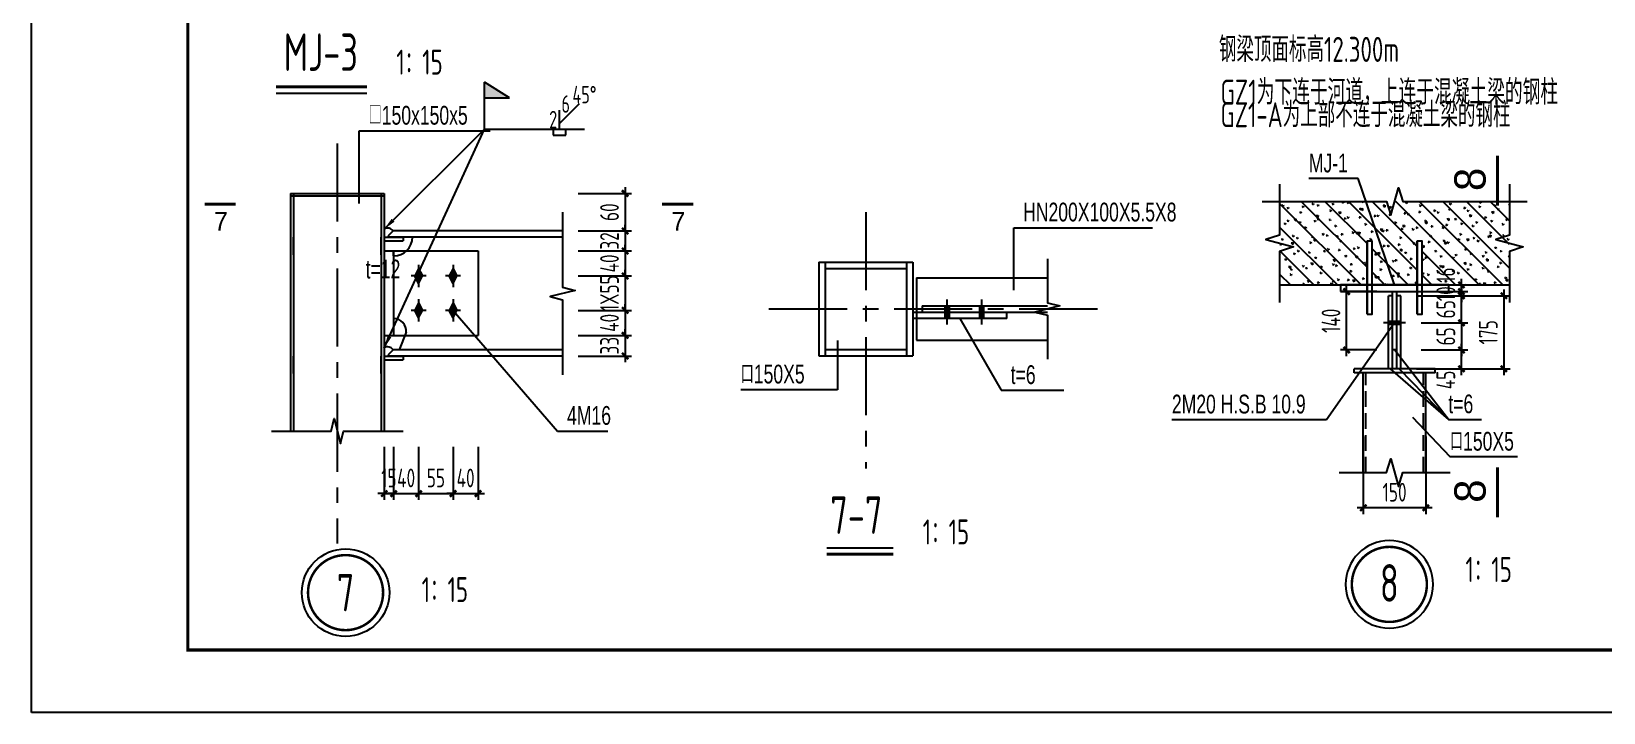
# Model space of a CAD drawing. Extents: x -803796 to -501762, y -1479216 to -846035.
# Drawn here: x -590862 to -553174, y -909035 to -892698 of the extents above; entities that cross this region are included whole.
import ezdxf
from ezdxf.enums import TextEntityAlignment as Align

# ---------------------------------------------------------------- set-up
doc = ezdxf.new("R2010")
doc.units = 0
doc.header["$LTSCALE"] = 1500
for name, pattern in [('5102-12$0$5102-12$0$5102-12$0$DASH', [0.35, 0.25, -0.1]), ('CENTER', [2, 1.25, -0.25, 0.25, -0.25]), ('DASHED', [19.05, 12.7, -6.35])]:
    doc.linetypes.add(name, pattern=pattern)
doc.layers.get('0').update_dxf_attribs({"linetype": 'CONTINUOUS'})
doc.layers.get('Defpoints').update_dxf_attribs({"linetype": 'CONTINUOUS'})
for name, color, linetype in [('AR-INT DECO', 140, 'CONTINUOUS'), ('AXIS', 253, 'CENTER'), ('BORDER', 7, 'CONTINUOUS'), ('DIM', 3, 'CONTINUOUS'), ('HATCH', 254, 'CONTINUOUS'), ('NUM', 7, 'CONTINUOUS'), ('STXT_GB_THIN', 2, 'CONTINUOUS'), ('STXT_GB_TNDSH', 6, 'DASHED'), ('STXT_GEN_PDX', 7, 'CONTINUOUS'), ('STXT_LS_THIN', 8, 'CONTINUOUS'), ('STXT_XG_THIN', 2, 'CONTINUOUS'), ('STXT_XG_TNDSH', 6, 'DASHED'), ('TEXT', 7, 'CONTINUOUS'), ('THICK', 6, 'CONTINUOUS'), ('THIN', 7, 'CONTINUOUS')]:
    doc.layers.add(name, color=color, linetype=linetype)
doc.styles.add('TSSD_Dimension', font='Tssdeng.shx', dxfattribs={"width": 0.7, "bigfont": 'hztxt.shx'})
doc.styles.add('TSSD_Label', font='tj03-romans1.shx', dxfattribs={"width": 0.7, "bigfont": 'hztxt.shx'})
doc.styles.add('TSSD_NORM', font='tssdeng.shx', dxfattribs={"width": 0.7, "bigfont": 'hztxt.shx'})
doc.styles.add('TSSD_Num', font='tssdeng.shx', dxfattribs={"width": 0.7, "bigfont": 'hztxt.shx'})
doc.dimstyles.new('TSSD_10_150', dxfattribs={"dimtxt": 450, "dimasz": 150, "dimexe": 150, "dimexo": 375, "dimgap": 150, "dimtad": 1, "dimdec": 0, "dimlfac": 0.066667, "dimzin": 0, "dimdsep": 46, "dimtxsty": 'TSSD_Dimension', "dimblk": 'ARCHTICK', "dimblk1": 'ARCHTICK', "dimblk2": 'ARCHTICK', "dimcen": 0, "dimdle": 150, "dimclrt": 7, "dimadec": 0, "dimazin": 0, "dimtfac": 1, "dimtdec": 0, "dimtix": 1, "dimtmove": 2, "dimatfit": 3, "dimfxl": 1, "dimtolj": 1, "dimtzin": 0, "dimarcsym": 0})
doc.dimstyles.new('TSSD_15_150', dxfattribs={"dimtxt": 450, "dimasz": 150, "dimexe": 150, "dimexo": 375, "dimgap": 150, "dimtad": 1, "dimdec": 0, "dimlfac": 0.1, "dimzin": 0, "dimdsep": 46, "dimtxsty": 'TSSD_Dimension', "dimblk": 'ARCHTICK', "dimblk1": 'ARCHTICK', "dimblk2": 'ARCHTICK', "dimcen": 0, "dimdle": 150, "dimclrt": 7, "dimadec": 0, "dimazin": 0, "dimtfac": 1, "dimtdec": 0, "dimtix": 1, "dimtmove": 2, "dimatfit": 3, "dimfxl": 1, "dimtolj": 1, "dimtzin": 0, "dimarcsym": 0})
doc.dimstyles.new('TSSD_LEADER_STYLE_300.0', dxfattribs={"dimtxt": 0.18, "dimasz": 300, "dimexe": 0.18, "dimexo": 0.0625, "dimgap": 0.09, "dimtad": 0, "dimtih": 1, "dimtoh": 1, "dimdec": 4, "dimzin": 0, "dimdsep": 46, "dimtxsty": 'Standard', "dimcen": 0.09, "dimadec": 0, "dimazin": 0, "dimtfac": 1, "dimtdec": 4, "dimtofl": 0, "dimtmove": 0, "dimatfit": 3, "dimfxl": 1, "dimtolj": 1, "dimtzin": 0, "dimarcsym": 0})

# ---------------------------------------------------------------- blocks, each defined once
blk = doc.blocks.new('_ArchTick')
at = {"color": 0, "linetype": 'ByBlock', "const_width": 0.4}
blk.add_lwpolyline([(-0.5, -0.5), (0.5, 0.5)], dxfattribs=at)
blk = doc.blocks.new('*D343')
at = {"layer": 'Defpoints', "color": 0, "transparency": 16777216}
for p in [(-557920, -898778), (-557920, -898938), (-556580, -898938)]:
    blk.add_point(p, dxfattribs=at)
at = {"layer": 'DIM', "color": 0, "lineweight": -2, "transparency": 16777216}
for p, q in [((-557545, -898778), (-556430, -898778)), ((-556580, -898778), (-556580, -898628)), ((-556580, -898778), (-556580, -898938)), ((-557545, -898938), (-556430, -898938)), ((-556580, -898938), (-556580, -899088))]:
    blk.add_line(p, q, dxfattribs=at)
at = {"layer": 'DIM', "color": 0, "lineweight": -2, "transparency": 16777216, "xscale": 150, "yscale": 150, "zscale": 150}
for p, rotation in [((-556580, -898778), 270), ((-556580, -898938), 90)]:
    blk.add_blockref('_ArchTick', p, dxfattribs=dict(at, rotation=rotation))
at = {"layer": 'DIM', "color": 7, "transparency": 16777216, "insert": (-556955, -898542), "char_height": 450, "attachment_point": 5, "rotation": 90, "style": 'TSSD_Dimension'}
blk.add_mtext('\\A1;16', dxfattribs=at)
blk = doc.blocks.new('*D344')
at = {"layer": 'Defpoints', "color": 0, "transparency": 16777216}
for p in [(-558933, -902035), (-557433, -902035), (-558933, -904125)]:
    blk.add_point(p, dxfattribs=at)
at = {"layer": 'DIM', "color": 0, "lineweight": -2, "transparency": 16777216}
for p, q in [((-558933, -902410), (-558933, -904275)), ((-557433, -902410), (-557433, -904275)), ((-557283, -904125), (-559083, -904125))]:
    blk.add_line(p, q, dxfattribs=at)
at = {"layer": 'DIM', "color": 0, "lineweight": -2, "transparency": 16777216, "xscale": 150, "yscale": 150, "zscale": 150, "rotation": 180}
blk.add_blockref('_ArchTick', (-558933, -904125), dxfattribs=at)
at = {"layer": 'DIM', "color": 0, "lineweight": -2, "transparency": 16777216, "xscale": 150, "yscale": 150, "zscale": 150}
blk.add_blockref('_ArchTick', (-557433, -904125), dxfattribs=at)
at = {"layer": 'DIM', "color": 7, "transparency": 16777216, "insert": (-558183, -903750), "char_height": 450, "attachment_point": 5, "style": 'TSSD_Dimension'}
blk.add_mtext('\\A1;150', dxfattribs=at)
blk = doc.blocks.new('ts_idx2')
at = {"color": 0, "linetype": 'ByBlock', "lineweight": -2, "const_width": 0.0333}
blk.add_lwpolyline([(-0.5, 0, 1), (0.5, 0, 1)], format="xyb", close=True, dxfattribs=at)
at = {"color": 0, "linetype": 'ByBlock', "lineweight": -2}
blk.add_circle((0, 0), 0.583, dxfattribs=at)
at = {"color": 0, "linetype": 'ByBlock', "lineweight": -2, "style": 'TSSD_Num', "width": 0.7}
blk.add_attdef('A', text='', height=0.5, dxfattribs=at).set_placement((0, 0), align=Align.MIDDLE_CENTER)
blk = doc.blocks.new('*D345')
at = {"layer": 'Defpoints', "color": 0, "transparency": 16777216}
for p in [(-557920, -899038), (-556580, -899038), (-557920, -899688)]:
    blk.add_point(p, dxfattribs=at)
at = {"layer": 'DIM', "color": 0, "lineweight": -2, "transparency": 16777216}
for p, q in [((-557545, -899038), (-556430, -899038)), ((-556580, -899038), (-556580, -898888)), ((-556580, -899688), (-556580, -899038)), ((-557545, -899688), (-556430, -899688)), ((-556580, -899688), (-556580, -899838))]:
    blk.add_line(p, q, dxfattribs=at)
at = {"layer": 'DIM', "color": 0, "lineweight": -2, "transparency": 16777216, "xscale": 150, "yscale": 150, "zscale": 150}
for p, rotation in [((-556580, -899038), 270), ((-556580, -899688), 90)]:
    blk.add_blockref('_ArchTick', p, dxfattribs=dict(at, rotation=rotation))
at = {"layer": 'DIM', "color": 7, "transparency": 16777216, "insert": (-556955, -899363), "char_height": 450, "attachment_point": 5, "rotation": 90, "style": 'TSSD_Dimension'}
blk.add_mtext('\\A1;65', dxfattribs=at)
blk = doc.blocks.new('*D346')
at = {"layer": 'Defpoints', "color": 0, "transparency": 16777216}
for p in [(-557920, -899688), (-557920, -900338), (-556580, -900338)]:
    blk.add_point(p, dxfattribs=at)
at = {"layer": 'DIM', "color": 0, "lineweight": -2, "transparency": 16777216}
for p, q in [((-556580, -899688), (-556580, -899538)), ((-557545, -899688), (-556430, -899688)), ((-556580, -899688), (-556580, -900338)), ((-557545, -900338), (-556430, -900338)), ((-556580, -900338), (-556580, -900488))]:
    blk.add_line(p, q, dxfattribs=at)
at = {"layer": 'DIM', "color": 0, "lineweight": -2, "transparency": 16777216, "xscale": 150, "yscale": 150, "zscale": 150}
for p, rotation in [((-556580, -899688), 270), ((-556580, -900338), 90)]:
    blk.add_blockref('_ArchTick', p, dxfattribs=dict(at, rotation=rotation))
at = {"layer": 'DIM', "color": 7, "transparency": 16777216, "insert": (-556955, -900013), "char_height": 450, "attachment_point": 5, "rotation": 90, "style": 'TSSD_Dimension'}
blk.add_mtext('\\A1;65', dxfattribs=at)
blk = doc.blocks.new('*D347')
at = {"layer": 'Defpoints', "color": 0, "transparency": 16777216}
for p in [(-557920, -900338), (-556580, -900338), (-557920, -900790, -3)]:
    blk.add_point(p, dxfattribs=at)
at = {"layer": 'DIM', "color": 0, "lineweight": -2, "transparency": 16777216}
for p, q in [((-557545, -900338), (-556430, -900338)), ((-556580, -900940), (-556580, -900188)), ((-557545, -900790), (-556430, -900790))]:
    blk.add_line(p, q, dxfattribs=at)
at = {"layer": 'DIM', "color": 0, "lineweight": -2, "transparency": 16777216, "xscale": 150, "yscale": 150, "zscale": 150}
for p, rotation in [((-556580, -900338), 90), ((-556580, -900790), 270)]:
    blk.add_blockref('_ArchTick', p, dxfattribs=dict(at, rotation=rotation))
at = {"layer": 'DIM', "color": 7, "transparency": 16777216, "insert": (-556955, -901056), "char_height": 450, "attachment_point": 5, "rotation": 90, "style": 'TSSD_Dimension'}
blk.add_mtext('\\A1;45', dxfattribs=at)
blk = doc.blocks.new('*D376')
at = {"color": 0, "lineweight": -2, "transparency": 16777216}
for p, q in [((-582404, -902658), (-582404, -903933)), ((-582179, -902658), (-582179, -903933)), ((-582404, -903783), (-582554, -903783)), ((-582404, -903783), (-582179, -903783)), ((-582179, -903783), (-582029, -903783))]:
    blk.add_line(p, q, dxfattribs=at)
at = {"layer": 'Defpoints', "color": 0, "transparency": 16777216}
for p in [(-582404, -902283), (-582179, -902283), (-582179, -903783)]:
    blk.add_point(p, dxfattribs=at)
at = {"color": 0, "lineweight": -2, "transparency": 16777216, "xscale": 150, "yscale": 150, "zscale": 150}
blk.add_blockref('_ArchTick', (-582404, -903783), dxfattribs=at)
at = {"color": 0, "lineweight": -2, "transparency": 16777216, "xscale": 150, "yscale": 150, "zscale": 150, "rotation": 180}
blk.add_blockref('_ArchTick', (-582179, -903783), dxfattribs=at)
at = {"color": 7, "transparency": 16777216, "insert": (-582291, -903408), "char_height": 450, "attachment_point": 5, "style": 'TSSD_Dimension'}
blk.add_mtext('\\A1;15', dxfattribs=at)
blk = doc.blocks.new('*D377')
at = {"color": 0, "lineweight": -2, "transparency": 16777216}
for p, q in [((-582179, -902658), (-582179, -903933)), ((-581579, -902658), (-581579, -903933)), ((-582179, -903783), (-582329, -903783)), ((-582179, -903783), (-581579, -903783)), ((-581579, -903783), (-581429, -903783))]:
    blk.add_line(p, q, dxfattribs=at)
at = {"layer": 'Defpoints', "color": 0, "transparency": 16777216}
for p in [(-582179, -902283), (-581579, -902283), (-581579, -903783)]:
    blk.add_point(p, dxfattribs=at)
at = {"color": 0, "lineweight": -2, "transparency": 16777216, "xscale": 150, "yscale": 150, "zscale": 150}
blk.add_blockref('_ArchTick', (-582179, -903783), dxfattribs=at)
at = {"color": 0, "lineweight": -2, "transparency": 16777216, "xscale": 150, "yscale": 150, "zscale": 150, "rotation": 180}
blk.add_blockref('_ArchTick', (-581579, -903783), dxfattribs=at)
at = {"color": 7, "transparency": 16777216, "insert": (-581879, -903408), "char_height": 450, "attachment_point": 5, "style": 'TSSD_Dimension'}
blk.add_mtext('\\A1;40', dxfattribs=at)
blk = doc.blocks.new('*D378')
at = {"color": 0, "lineweight": -2, "transparency": 16777216}
for p, q in [((-581579, -902658), (-581579, -903933)), ((-580754, -902658), (-580754, -903933)), ((-581729, -903783), (-580604, -903783))]:
    blk.add_line(p, q, dxfattribs=at)
at = {"layer": 'Defpoints', "color": 0, "transparency": 16777216}
for p in [(-581579, -902283), (-580754, -902283), (-580754, -903783)]:
    blk.add_point(p, dxfattribs=at)
at = {"color": 0, "lineweight": -2, "transparency": 16777216, "xscale": 150, "yscale": 150, "zscale": 150, "rotation": 180}
blk.add_blockref('_ArchTick', (-581579, -903783), dxfattribs=at)
at = {"color": 0, "lineweight": -2, "transparency": 16777216, "xscale": 150, "yscale": 150, "zscale": 150}
blk.add_blockref('_ArchTick', (-580754, -903783), dxfattribs=at)
at = {"color": 7, "transparency": 16777216, "insert": (-581166, -903408), "char_height": 450, "attachment_point": 5, "style": 'TSSD_Dimension'}
blk.add_mtext('\\A1;55', dxfattribs=at)
blk = doc.blocks.new('*D379')
at = {"color": 0, "lineweight": -2, "transparency": 16777216}
for p, q in [((-580754, -902658), (-580754, -903933)), ((-580154, -902658), (-580154, -903933)), ((-580754, -903783), (-580904, -903783)), ((-580754, -903783), (-580154, -903783)), ((-580154, -903783), (-580004, -903783))]:
    blk.add_line(p, q, dxfattribs=at)
at = {"layer": 'Defpoints', "color": 0, "transparency": 16777216}
for p in [(-580754, -902283), (-580154, -902283), (-580154, -903783)]:
    blk.add_point(p, dxfattribs=at)
at = {"color": 0, "lineweight": -2, "transparency": 16777216, "xscale": 150, "yscale": 150, "zscale": 150}
blk.add_blockref('_ArchTick', (-580754, -903783), dxfattribs=at)
at = {"color": 0, "lineweight": -2, "transparency": 16777216, "xscale": 150, "yscale": 150, "zscale": 150, "rotation": 180}
blk.add_blockref('_ArchTick', (-580154, -903783), dxfattribs=at)
at = {"color": 7, "transparency": 16777216, "insert": (-580454, -903408), "char_height": 450, "attachment_point": 5, "style": 'TSSD_Dimension'}
blk.add_mtext('\\A1;40', dxfattribs=at)
blk = doc.blocks.new('*D380')
at = {"color": 0, "lineweight": -2, "transparency": 16777216}
for p, q in [((-576629, -897483), (-576629, -897333)), ((-577754, -897483), (-576479, -897483)), ((-576629, -897483), (-576629, -897963)), ((-577754, -897963), (-576479, -897963)), ((-576629, -897963), (-576629, -898113))]:
    blk.add_line(p, q, dxfattribs=at)
at = {"layer": 'Defpoints', "color": 0, "transparency": 16777216}
for p in [(-578129, -897483), (-578129, -897963), (-576629, -897963)]:
    blk.add_point(p, dxfattribs=at)
at = {"color": 0, "lineweight": -2, "transparency": 16777216, "xscale": 150, "yscale": 150, "zscale": 150}
for p, rotation in [((-576629, -897483), 270), ((-576629, -897963), 90)]:
    blk.add_blockref('_ArchTick', p, dxfattribs=dict(at, rotation=rotation))
at = {"color": 7, "transparency": 16777216, "insert": (-577004, -897723), "char_height": 450, "attachment_point": 5, "rotation": 90, "style": 'TSSD_Dimension'}
blk.add_mtext('\\A1;32', dxfattribs=at)
blk = doc.blocks.new('*D381')
at = {"color": 0, "lineweight": -2, "transparency": 16777216}
for p, q in [((-577754, -897963), (-576479, -897963)), ((-576629, -897963), (-576629, -897813)), ((-576629, -897963), (-576629, -898563)), ((-577754, -898563), (-576479, -898563)), ((-576629, -898563), (-576629, -898713))]:
    blk.add_line(p, q, dxfattribs=at)
at = {"layer": 'Defpoints', "color": 0, "transparency": 16777216}
for p in [(-578129, -897963), (-578129, -898563), (-576629, -898563)]:
    blk.add_point(p, dxfattribs=at)
at = {"color": 0, "lineweight": -2, "transparency": 16777216, "xscale": 150, "yscale": 150, "zscale": 150}
for p, rotation in [((-576629, -897963), 270), ((-576629, -898563), 90)]:
    blk.add_blockref('_ArchTick', p, dxfattribs=dict(at, rotation=rotation))
at = {"color": 7, "transparency": 16777216, "insert": (-577004, -898263), "char_height": 450, "attachment_point": 5, "rotation": 90, "style": 'TSSD_Dimension'}
blk.add_mtext('\\A1;40', dxfattribs=at)
blk = doc.blocks.new('*D382')
at = {"color": 0, "lineweight": -2, "transparency": 16777216}
for p, q in [((-576629, -898563), (-576629, -898413)), ((-577754, -898563), (-576479, -898563)), ((-576629, -898563), (-576629, -899388)), ((-577754, -899388), (-576479, -899388)), ((-576629, -899388), (-576629, -899538))]:
    blk.add_line(p, q, dxfattribs=at)
at = {"layer": 'Defpoints', "color": 0, "transparency": 16777216}
for p in [(-578129, -898563), (-578129, -899388), (-576629, -899388)]:
    blk.add_point(p, dxfattribs=at)
at = {"color": 0, "lineweight": -2, "transparency": 16777216, "xscale": 150, "yscale": 150, "zscale": 150}
for p, rotation in [((-576629, -898563), 270), ((-576629, -899388), 90)]:
    blk.add_blockref('_ArchTick', p, dxfattribs=dict(at, rotation=rotation))
at = {"color": 7, "transparency": 16777216, "insert": (-577004, -898976), "char_height": 450, "attachment_point": 5, "rotation": 90, "style": 'TSSD_Dimension'}
blk.add_mtext('\\A1;1X55', dxfattribs=at)
blk = doc.blocks.new('*D383')
at = {"color": 0, "lineweight": -2, "transparency": 16777216}
for p, q in [((-577754, -899388), (-576479, -899388)), ((-576629, -899388), (-576629, -899238)), ((-576629, -899388), (-576629, -899988)), ((-577754, -899988), (-576479, -899988)), ((-576629, -899988), (-576629, -900138))]:
    blk.add_line(p, q, dxfattribs=at)
at = {"layer": 'Defpoints', "color": 0, "transparency": 16777216}
for p in [(-578129, -899388), (-578129, -899988), (-576629, -899988)]:
    blk.add_point(p, dxfattribs=at)
at = {"color": 0, "lineweight": -2, "transparency": 16777216, "xscale": 150, "yscale": 150, "zscale": 150}
for p, rotation in [((-576629, -899388), 270), ((-576629, -899988), 90)]:
    blk.add_blockref('_ArchTick', p, dxfattribs=dict(at, rotation=rotation))
at = {"color": 7, "transparency": 16777216, "insert": (-577004, -899688), "char_height": 450, "attachment_point": 5, "rotation": 90, "style": 'TSSD_Dimension'}
blk.add_mtext('\\A1;40', dxfattribs=at)
blk = doc.blocks.new('*D384')
at = {"color": 0, "lineweight": -2, "transparency": 16777216}
for p, q in [((-577754, -899988), (-576479, -899988)), ((-576629, -899988), (-576629, -899838)), ((-576629, -899988), (-576629, -900483)), ((-577754, -900483), (-576479, -900483)), ((-576629, -900483), (-576629, -900633))]:
    blk.add_line(p, q, dxfattribs=at)
at = {"layer": 'Defpoints', "color": 0, "transparency": 16777216}
for p in [(-578129, -899988), (-578129, -900483), (-576629, -900483)]:
    blk.add_point(p, dxfattribs=at)
at = {"color": 0, "lineweight": -2, "transparency": 16777216, "xscale": 150, "yscale": 150, "zscale": 150}
for p, rotation in [((-576629, -899988), 270), ((-576629, -900483), 90)]:
    blk.add_blockref('_ArchTick', p, dxfattribs=dict(at, rotation=rotation))
at = {"color": 7, "transparency": 16777216, "insert": (-577004, -900236), "char_height": 450, "attachment_point": 5, "rotation": 90, "style": 'TSSD_Dimension'}
blk.add_mtext('\\A1;33', dxfattribs=at)
blk = doc.blocks.new('_WELD001')
at = {"linetype": 'ByBlock'}
blk.add_hatch(color=0, dxfattribs=at).paths.add_polyline_path([(0, 1.5), (0, 1), (0.8, 1)])
at = {"color": 0, "linetype": 'ByBlock'}
for p, q in [((0, 0), (0, 1.5)), ((0.8, 1), (0, 1.5)), ((0, 1), (0.8, 1))]:
    blk.add_line(p, q, dxfattribs=at)
blk = doc.blocks.new('_WELD008')
at = {"color": 0, "linetype": 'ByBlock'}
for p, q in [((0, 0.3), (1.061, 1.361)), ((0, 0), (0, 1))]:
    blk.add_line(p, q, dxfattribs=at)
for tag, p in [('C', (1.286, 1.416)), ('B', (0.288, 0.856)), ('A', (-0.303, -0.009))]:
    blk.add_attdef(tag, text='', height=0.8, dxfattribs=at).set_placement(p, align=Align.CENTER)
blk = doc.blocks.new('_WELD002')
at = {"color": 0, "linetype": 'ByBlock'}
for p, q in [((0.5, 1), (0, 1)), ((0, 0), (0.5, 0)), ((0.5, 0), (0.5, 1))]:
    blk.add_line(p, q, dxfattribs=at)
blk = doc.blocks.new('*D385')
at = {"color": 0, "lineweight": -2, "transparency": 16777216}
for p, q in [((-577754, -896583), (-576479, -896583)), ((-576629, -896433), (-576629, -897633)), ((-577754, -897483), (-576479, -897483))]:
    blk.add_line(p, q, dxfattribs=at)
at = {"layer": 'Defpoints', "color": 0, "transparency": 16777216}
for p in [(-578129, -896583), (-578129, -897483), (-576629, -897483)]:
    blk.add_point(p, dxfattribs=at)
at = {"color": 0, "lineweight": -2, "transparency": 16777216, "xscale": 150, "yscale": 150, "zscale": 150}
for p, rotation in [((-576629, -896583), 90), ((-576629, -897483), 270)]:
    blk.add_blockref('_ArchTick', p, dxfattribs=dict(at, rotation=rotation))
at = {"color": 7, "transparency": 16777216, "insert": (-577004, -897033), "char_height": 450, "attachment_point": 5, "rotation": 90, "style": 'TSSD_Dimension'}
blk.add_mtext('\\A1;60', dxfattribs=at)
blk = doc.blocks.new('*D410')
at = {"layer": 'Defpoints', "color": 0, "transparency": 16777216}
for p in [(-557920, -898938), (-557920, -899038), (-556580, -898938)]:
    blk.add_point(p, dxfattribs=at)
at = {"layer": 'DIM', "color": 0, "lineweight": -2, "transparency": 16777216}
for p, q in [((-556580, -898938), (-556580, -898788)), ((-557545, -898938), (-556430, -898938)), ((-557545, -899038), (-556430, -899038)), ((-556580, -899038), (-556580, -898938)), ((-556580, -899038), (-556580, -899188))]:
    blk.add_line(p, q, dxfattribs=at)
at = {"layer": 'DIM', "color": 0, "lineweight": -2, "transparency": 16777216, "xscale": 150, "yscale": 150, "zscale": 150}
for p, rotation in [((-556580, -898938), 270), ((-556580, -899038), 90)]:
    blk.add_blockref('_ArchTick', p, dxfattribs=dict(at, rotation=rotation))
at = {"layer": 'DIM', "color": 7, "transparency": 16777216, "insert": (-556955, -898988), "char_height": 450, "attachment_point": 5, "rotation": 90, "style": 'TSSD_Dimension'}
blk.add_mtext('\\A1;10', dxfattribs=at)
blk = doc.blocks.new('*D412')
at = {"layer": 'Defpoints', "color": 0, "transparency": 16777216}
for p in [(-559333, -898938), (-558233, -898938), (-558233, -900338)]:
    blk.add_point(p, dxfattribs=at)
at = {"layer": 'DIM', "color": 0, "lineweight": -2, "transparency": 16777216}
for p, q in [((-559333, -900488), (-559333, -898788)), ((-558608, -898938), (-559483, -898938)), ((-558608, -900338), (-559483, -900338))]:
    blk.add_line(p, q, dxfattribs=at)
at = {"layer": 'DIM', "color": 0, "lineweight": -2, "transparency": 16777216, "xscale": 150, "yscale": 150, "zscale": 150}
for p, rotation in [((-559333, -898938), 90), ((-559333, -900338), 270)]:
    blk.add_blockref('_ArchTick', p, dxfattribs=dict(at, rotation=rotation))
at = {"layer": 'DIM', "color": 7, "transparency": 16777216, "insert": (-559708, -899638), "char_height": 450, "attachment_point": 5, "rotation": 90, "style": 'TSSD_Dimension'}
blk.add_mtext('\\A1;140', dxfattribs=at)
blk = doc.blocks.new('*D413')
at = {"layer": 'Defpoints', "color": 0, "transparency": 16777216}
for p in [(-558033, -899038), (-558033, -900790), (-555563, -900790)]:
    blk.add_point(p, dxfattribs=at)
at = {"layer": 'DIM', "color": 0, "lineweight": -2, "transparency": 16777216}
for p, q in [((-557658, -899038), (-555413, -899038)), ((-555563, -898888), (-555563, -900940)), ((-557658, -900790), (-555413, -900790))]:
    blk.add_line(p, q, dxfattribs=at)
at = {"layer": 'DIM', "color": 0, "lineweight": -2, "transparency": 16777216, "xscale": 150, "yscale": 150, "zscale": 150}
for p, rotation in [((-555563, -899038), 90), ((-555563, -900790), 270)]:
    blk.add_blockref('_ArchTick', p, dxfattribs=dict(at, rotation=rotation))
at = {"layer": 'DIM', "color": 7, "transparency": 16777216, "insert": (-555938, -899914), "char_height": 450, "attachment_point": 5, "rotation": 90, "style": 'TSSD_Dimension'}
blk.add_mtext('\\A1;175', dxfattribs=at)

msp = doc.modelspace()

# ---------------------------------------------------------------- hatches: boundary and pattern name
at = {"layer": 'HATCH'}
h = msp.add_hatch(dxfattribs=at)
h.set_pattern_fill('ARMOREDW', color=256, scale=50, style=0)
h.set_pattern_definition([(310, (-45549.64, -1856842.56), (358.63009, 31.37607), [37.5, -412.5]), (5, (-45549.64, -1856842.56), (-69.37567, -376.09607), [30, -330]), (259.5486, (-45519.75, -1856839.94), (289.25469, -344.71977), [31.8701, -350.57106]), (313.8158, (-45549.64, -1856942.56), (533.62052, 82.7595), [56.25, -618.75]), (263.3644, (-45505.17, -1856935.66), (467.33135, -487.05894), [47.80514, -525.8565]), (8.8158, (-45549.64, -1856942.56), (467.33097, -487.0593), [45, -495]), (339, (-45499.64, -1856917.56), (298.45353, 201.309445), [37.5, -412.5]), (34, (-45499.64, -1856917.56), (121.65767, -362.57502), [30, -330]), (288.5486, (-45474.77, -1856900.78), (420.11131, -161.26525), [31.8701, -350.57106]), (315, (-45549.64, -1856842.56), (-282.84271, -282.84271), [])])
h.paths.add_polyline_path([(-555427.6, -898777.5), (-557523.3, -898777.5), (-557523.3, -897725.3), (-557643.3, -897725.3), (-557643.3, -898777.5), (-558723.3, -898777.5), (-558723.3, -897725.3), (-558843.3, -897725.3), (-558843.3, -898777.5), (-560939.1, -898777.5), (-560939.1, -896777.5), (-555427.6, -896777.5)])
h.paths.add_polyline_path([(-555880.6, -898569.3), (-555880.6, -899145.7), (-556469.1, -899145.7), (-556469.1, -898569.3)], flags=9)
at = {"layer": 'STXT_LS_THIN'}
for points in [[(-581579, -898383.3), (-581489, -898563.3), (-581579, -898743.3), (-581669, -898563.3)], [(-580754, -898383.3), (-580664, -898563.3), (-580754, -898743.3), (-580844, -898563.3)], [(-581579, -899208.3), (-581489, -899388.3), (-581579, -899568.3), (-581669, -899388.3)], [(-580754, -899208.3), (-580664, -899388.3), (-580754, -899568.3), (-580844, -899388.3)]]:
    msp.add_hatch(color=256, dxfattribs=at).paths.add_polyline_path(points)

# ---------------------------------------------------------------- linework, layer by layer
for p, q in [((-583004, -896823.3), (-583004, -895083.3)), ((-583004, -895083.3), (-579863.8, -895083.3)), ((-580004, -895038.3), (-577604, -895038.3)), ((-567313.3, -898904.9), (-567313.3, -897404.9)), ((-567313.3, -897404.9), (-563983.3, -897404.9)), ((-580754, -899388.3), (-578246.8, -902283.3)), ((-568607.1, -899579.9), (-567611.1, -901304.9)), ((-556894.4, -902005.6), (-558183.3, -900337.5)), ((-567611.1, -901304.9), (-566111.1, -901304.9)), ((-578246.8, -902283.3), (-577046.8, -902283.3))]:
    msp.add_line(p, q)
at = {"layer": 'AR-INT DECO'}
for p, q in [((-558843.3, -899479.2), (-558843.3, -897725.3)), ((-558723.3, -899479.2), (-558723.3, -897725.3)), ((-557643.3, -899479.2), (-557643.3, -897725.3)), ((-557523.3, -899479.2), (-557523.3, -897725.3)), ((-560939.1, -898777.5), (-555427.6, -898777.5)), ((-558933.3, -903279.8), (-558933.3, -900890.1)), ((-557433.3, -903279.8), (-557433.3, -900890.1))]:
    msp.add_line(p, q, dxfattribs=at)
at = {"layer": 'AR-INT DECO', "linetype": '5102-12$0$5102-12$0$5102-12$0$DASH'}
for p, q in [((-558873.3, -903279.8), (-558873.3, -900890.1)), ((-557493.3, -903279.8), (-557493.3, -900890.1))]:
    msp.add_line(p, q, dxfattribs=at)
at = {"layer": 'AR-INT DECO'}
for points in [[(-558843.3, -899479.2), (-558723.3, -899479.2), (-558723.3, -897725.3), (-558843.3, -897725.3)], [(-557643.3, -899479.2), (-557523.3, -899479.2), (-557523.3, -897725.3), (-557643.3, -897725.3)], [(-559483.3, -898937.5), (-556883.3, -898937.5), (-556883.3, -898777.5), (-559483.3, -898777.5)]]:
    msp.add_lwpolyline(points, close=True, dxfattribs=at)
at = {"layer": 'AXIS'}
for p, q in [((-583529, -895383.3), (-583529, -904983.3)), ((-570857.1, -897029.9), (-570857.1, -903179.9)), ((-568907.1, -899729.9), (-568907.1, -899129.9)), ((-568082.1, -899729.9), (-568082.1, -899129.9)), ((-573182.1, -899354.9), (-565007.1, -899354.9))]:
    msp.add_line(p, q, dxfattribs=at)
at = {"layer": 'BORDER', "elevation": -3.1}
msp.add_lwpolyline([(-590861.8, -909034.9), (-590861.8, -846034.9), (-501761.8, -846034.9), (-501761.8, -909034.9)], close=True, dxfattribs=at)
at = {"layer": 'BORDER', "const_width": 75, "elevation": -3.1}
msp.add_lwpolyline([(-587111.8, -907534.9), (-587111.8, -847534.9), (-503261.8, -847534.9), (-503261.8, -907534.9)], close=True, dxfattribs=at)
at = {"layer": 'DIM'}
for p, q in [((-558333.3, -900790.1), (-558333.3, -899037.5)), ((-558233.3, -899037.5), (-558333.3, -899037.5)), ((-558233.3, -900337.5), (-558233.3, -898937.5)), ((-558233.3, -898937.5), (-558133.3, -898937.5)), ((-558233.3, -900790.1), (-558233.3, -898937.5)), ((-558133.3, -900790.1), (-558133.3, -898937.5)), ((-558033.3, -899037.5), (-558133.3, -899037.5)), ((-558033.3, -899037.5), (-558133.3, -899037.5)), ((-558033.3, -900790.1), (-558033.3, -899037.5)), ((-557920.5, -899687.5), (-558446.2, -899687.5)), ((-558133.3, -900337.5), (-558233.3, -900337.5)), ((-557213.3, -900790.1), (-559153.3, -900790.1)), ((-559153.3, -900890.1), (-559153.3, -900790.1)), ((-557213.3, -900890.1), (-559153.3, -900890.1)), ((-557213.3, -900890.1), (-557213.3, -900790.1))]:
    msp.add_line(p, q, dxfattribs=at)
at = {"layer": 'DIM', "const_width": 120}
msp.add_lwpolyline([(-558033.3, -899687.5), (-558333.3, -899687.5)], dxfattribs=at)
at = {"layer": 'NUM', "const_width": 75}
for points, elevation in [([(-584996.5, -894025.6), (-582819.2, -894025.6)], -3.1), ([(-571796, -905234.5), (-570200.2, -905234.5)], 2.3)]:
    msp.add_lwpolyline(points, dxfattribs=dict(at, elevation=elevation))
at = {"layer": 'NUM'}
for points, elevation in [([(-584996.5, -894175.6), (-582819.2, -894175.6)], -3.1), ([(-571796, -905084.5), (-570200.2, -905084.5)], 2.3)]:
    msp.add_lwpolyline(points, dxfattribs=dict(at, elevation=elevation))
at = {"layer": 'STXT_GB_THIN'}
for p, q in [((-582404, -897633.3), (-581954, -897633.3)), ((-582404, -897633.3), (-582404, -897723.3)), ((-582404, -897723.3), (-581954, -897723.3)), ((-581954, -897633.3), (-581954, -897723.3)), ((-582404, -897963.3), (-580154, -897963.3)), ((-580154, -897963.3), (-580154, -899988.3)), ((-582404, -899988.3), (-580154, -899988.3)), ((-582404, -900483.3), (-581954, -900483.3)), ((-582404, -900483.3), (-582404, -900573.3)), ((-582404, -900573.3), (-581954, -900573.3)), ((-581954, -900483.3), (-581954, -900573.3))]:
    msp.add_line(p, q, dxfattribs=at)
for centre in [(-582321.1, -897564.1), (-582321.1, -900414.1)]:
    msp.add_arc(centre, 150.6, 32.4322, 123.37828, dxfattribs=at)
at = {"layer": 'STXT_GB_TNDSH'}
for p, q in [((-584579, -897033.3), (-584579, -897453.3)), ((-582479, -897033.3), (-582479, -897453.3)), ((-584579, -898053.3), (-584579, -897633.3)), ((-582479, -898053.3), (-582479, -897633.3)), ((-569732.1, -899429.9), (-567482.1, -899429.9)), ((-569732.1, -899429.9), (-569732.1, -899579.9)), ((-567482.1, -899579.9), (-569732.1, -899579.9)), ((-567482.1, -899579.9), (-567482.1, -899429.9)), ((-584579, -899883.3), (-584579, -900303.3)), ((-582479, -899883.3), (-582479, -900303.3)), ((-584579, -900903.3), (-584579, -900483.3)), ((-582479, -900903.3), (-582479, -900483.3))]:
    msp.add_line(p, q, dxfattribs=at)
at = {"layer": 'STXT_GEN_PDX'}
for points in [[(-578129, -897033.3), (-578129, -898833.3), (-577829, -898908.3), (-578429, -899058.3), (-578129, -899133.3), (-578129, -900933.3)], [(-566507.1, -898154.9), (-566507.1, -899204.9), (-566207.1, -899279.9), (-566807.1, -899429.9), (-566507.1, -899504.9), (-566507.1, -900554.9)], [(-585104, -902283.3), (-583679, -902283.3), (-583604, -901983.3), (-583454, -902583.3), (-583379, -902283.3), (-581954, -902283.3)]]:
    msp.add_lwpolyline(points, dxfattribs=at)
at = {"layer": 'STXT_LS_THIN'}
for p, q in [((-581579, -898383.3), (-581669, -898563.3)), ((-581579, -898293.3), (-581579, -898833.3)), ((-581579, -898383.3), (-581489, -898563.3)), ((-580754, -898383.3), (-580844, -898563.3)), ((-580754, -898293.3), (-580754, -898833.3)), ((-580754, -898383.3), (-580664, -898563.3)), ((-581399, -898563.3), (-581759, -898563.3)), ((-581579, -898743.3), (-581669, -898563.3)), ((-581579, -898743.3), (-581489, -898563.3)), ((-580574, -898563.3), (-580934, -898563.3)), ((-580754, -898743.3), (-580844, -898563.3)), ((-580754, -898743.3), (-580664, -898563.3)), ((-581579, -899208.3), (-581669, -899388.3)), ((-581579, -899118.3), (-581579, -899658.3)), ((-581579, -899208.3), (-581489, -899388.3)), ((-580754, -899208.3), (-580844, -899388.3)), ((-580754, -899118.3), (-580754, -899658.3)), ((-580754, -899208.3), (-580664, -899388.3)), ((-581399, -899388.3), (-581759, -899388.3)), ((-581579, -899568.3), (-581669, -899388.3)), ((-581579, -899568.3), (-581489, -899388.3)), ((-580574, -899388.3), (-580934, -899388.3)), ((-580754, -899568.3), (-580844, -899388.3)), ((-580754, -899568.3), (-580664, -899388.3))]:
    msp.add_line(p, q, dxfattribs=at)
at = {"layer": 'STXT_LS_THIN', "const_width": 150}
for points in [[(-568907.1, -899279.9), (-568907.1, -899579.9)], [(-568082.1, -899279.9), (-568082.1, -899579.9)]]:
    msp.add_lwpolyline(points, dxfattribs=at)
at = {"layer": 'STXT_XG_THIN'}
for p, q in [((-584654, -896583.3), (-584654, -902283.3)), ((-584654, -896583.3), (-582404, -896583.3)), ((-582404, -896583.3), (-582404, -902283.3)), ((-584654, -896643.3), (-582404, -896643.3)), ((-582194, -897483.3), (-582314, -897603.3)), ((-582314, -897603.3), (-582314, -897633.3)), ((-578129, -897633.3), (-582314, -897633.3)), ((-578129, -897483.3), (-582194, -897483.3)), ((-582179, -898083.3), (-582179, -897963.3)), ((-571982.1, -898229.9), (-569732.1, -898229.9)), ((-571982.1, -898229.9), (-571982.1, -900479.9)), ((-571832.1, -898229.9), (-571832.1, -900479.9)), ((-571832.1, -898379.9), (-569882.1, -898379.9)), ((-569882.1, -898229.9), (-569882.1, -900479.9)), ((-569732.1, -898229.9), (-569732.1, -900479.9)), ((-569642.1, -898604.9), (-566507.1, -898604.9)), ((-569642.1, -898604.9), (-569642.1, -900104.9)), ((-582179, -899583.3), (-582179, -899988.3)), ((-581880.2, -899910), (-582044, -900333.3)), ((-582194, -900333.3), (-582314, -900453.3)), ((-578129, -900333.3), (-582194, -900333.3)), ((-571832.1, -900329.9), (-569882.1, -900329.9)), ((-569642.1, -900104.9), (-566507.1, -900104.9)), ((-582314, -900453.3), (-582314, -900483.3)), ((-578129, -900483.3), (-582314, -900483.3)), ((-571982.1, -900479.9), (-569732.1, -900479.9))]:
    msp.add_line(p, q, dxfattribs=at)
for centre, radius, start, end in [((-582179, -897633.3), 450, 270, 0), ((-582179, -899883.3), 300, 354.89144, 90)]:
    msp.add_arc(centre, radius, start, end, dxfattribs=at)
at = {"layer": 'STXT_XG_TNDSH'}
for p, q in [((-584579, -896583.3), (-584579, -902283.3)), ((-582479, -896583.3), (-582479, -902283.3)), ((-582179, -897963.3), (-582179, -899988.3)), ((-569507.1, -899279.9), (-566507.1, -899279.9)), ((-569507.1, -899279.9), (-569507.1, -899429.9)), ((-569507.1, -899429.9), (-566507.1, -899429.9))]:
    msp.add_line(p, q, dxfattribs=at)
at = {"layer": 'TEXT'}
for p, q in [((-559059.4, -896228.5), (-560239, -896228.5)), ((-558183.3, -898777.5), (-559059.4, -896228.5)), ((-558183.3, -899687.5), (-559814.9, -902011, 3.1)), ((-571540, -900107.9), (-571540, -901291.6)), ((-558291.5, -900790.1), (-556894.4, -902005.6)), ((-558074.6, -900790.1), (-556894.4, -902005.6)), ((-571540, -901291.6), (-573859.3, -901291.6)), ((-559814.9, -902011, 3.1), (-563522.4, -902011, 3.1)), ((-557756.9, -901947.9), (-556855.8, -902896.6)), ((-556894.4, -902005.6), (-556099.4, -902005.6)), ((-556855.8, -902896.6), (-555235.8, -902896.6))]:
    msp.add_line(p, q, dxfattribs=at)
at = {"layer": 'THICK', "const_width": 75}
for points in [[(-555713.9, -895675.9), (-555713.9, -896875.9)], [(-585962.4, -896841.9), (-586712.4, -896841.9)], [(-575745.3, -896841.9), (-574995.3, -896841.9)], [(-555713.9, -903152.4), (-555713.9, -904352.4)]]:
    msp.add_lwpolyline(points, dxfattribs=at)
at = {"layer": 'THIN'}
for points in [[(-561359.1, -896777.5), (-558378.3, -896777.5), (-558273.3, -897107.5), (-558093.3, -896447.5), (-557988.3, -896777.5), (-555007.6, -896777.5)], [(-560939.1, -896357.5), (-560939.1, -897582.5), (-561269.1, -897687.5), (-560609.1, -897867.5), (-560939.1, -897972.5), (-560939.1, -899197.5)], [(-555427.6, -896357.5), (-555427.6, -897582.5), (-555757.6, -897687.5), (-555097.6, -897867.5), (-555427.6, -897972.5), (-555427.6, -899197.5)], [(-559513.3, -903279.8), (-558378.3, -903279.8), (-558273.3, -902949.8), (-558093.3, -903609.8), (-557988.3, -903279.8), (-556853.3, -903279.8)]]:
    msp.add_lwpolyline(points, dxfattribs=at)

# ---------------------------------------------------------------- block references
at = {"xscale": 750, "yscale": 750, "zscale": 750}
msp.add_blockref('_WELD001', (-580004, -895038.3), dxfattribs=at)
ref = msp.add_blockref('_WELD008', (-578204, -895038.3), dxfattribs=dict(xscale=450, yscale=450, zscale=450))
ref.add_attrib('6', '6', dxfattribs={"height": 420, "style": 'TSSD_Dimension', "width": 0.7}).set_placement((-578054, -894438.3), align=Align.MIDDLE_CENTER)
ref.add_attrib('2', '2', dxfattribs={"height": 420, "style": 'TSSD_Dimension', "width": 0.7}).set_placement((-578354, -894813.3), align=Align.MIDDLE_CENTER)
ref.add_attrib('45%%d', '45%%d', dxfattribs={"height": 420, "style": 'TSSD_Dimension', "width": 0.7}).set_placement((-577604, -894213.3), align=Align.MIDDLE_CENTER)
at = {"xscale": 300, "yscale": 300, "zscale": 300, "rotation": 270}
msp.add_blockref('_WELD002', (-578354, -895038.3), dxfattribs=at)
at = {"layer": 'THIN'}
ref = msp.add_blockref('ts_idx2', (-583331.5, -906158), dxfattribs=dict(at, xscale=1800, yscale=1800, zscale=1800))
ref.add_attrib('1', '7', dxfattribs={"height": 900, "style": 'TSSD_Num', "width": 0.7}).set_placement((-583331.5, -906158), align=Align.MIDDLE_CENTER)
ref = msp.add_blockref('ts_idx2', (-558308.9, -905960.7), dxfattribs=dict(at, xscale=-1800, yscale=1800, zscale=1800, rotation=180))
ref.add_attrib('1', '8', dxfattribs={"height": 900, "style": 'TSSD_Num', "width": 0.7}).set_placement((-558308.9, -905926.1), align=Align.MIDDLE_CENTER)

# ---------------------------------------------------------------- texts
at = {"style": 'TSSD_Label', "width": 0.7}
for s, p in [('□150x150x5', (-582779, -894933.3)), ('HN200X100X5.5X8', (-567088.3, -897254.9)), (' t=12', (-582966.5, -898623.3)), ('t=6', (-567386.1, -901154.9)), ('4M16', (-578021.8, -902133.3))]:
    msp.add_text(s, height=450, dxfattribs=at).set_placement(p)
at = {"layer": 'NUM', "style": 'TSSD_NORM', "width": 0.7}
for s, height, p in [('MJ-3', 900, (-584816.5, -893914.8, -3.1)), ('钢梁顶面标高12.300m', 600, (-562395.3, -893608.8, -6.2)), (' 1：15', 600, (-582369.2, -893914.8, -3.1)), ('GZ1-A为上部不连于混凝土梁的钢柱', 600, (-562355.6, -895175.6, -6.2)), ('7-7', 900, (-571712.9, -905018.6, 2.3)), (' 1：15', 600, (-569750.2, -905182.9, 2.3)), (' 1：15', 600, (-556739.8, -906083.2)), (' 1：15', 600, (-581762.3, -906566.3))]:
    msp.add_text(s, height=height, dxfattribs=at).set_placement(p, align=Align.BOTTOM_LEFT)
msp.add_text('GZ1为下连于河道，上连于混凝土梁的钢柱', height=600, dxfattribs=at).set_placement((-562355.6, -894454.5, -6.2), (-554263.3, -894454.5, -6.2), align=Align.FIT)
at = {"layer": 'TEXT', "style": 'TSSD_Label', "width": 0.7}
for s, p in [('MJ-1', (-560239, -896078.5)), ('口150X5', (-573859.3, -901141.6)), ('2M20 H.S.B 10.9', (-563522.4, -901861, 3.1)), ('t=6', (-556894.4, -901855.6)), ('口150X5', (-556855.8, -902752.2))]:
    msp.add_text(s, height=450, dxfattribs=at).set_placement(p)
at = {"layer": 'THICK', "style": 'TSSD_Label'}
for p in [(-556001.4, -896525.9), (-556001.4, -904002.4)]:
    msp.add_text('8', height=750, rotation=90, dxfattribs=at).set_placement(p)
for p in [(-586487.4, -897479.4), (-575520.3, -897479.4)]:
    msp.add_text('7', height=450, dxfattribs=at).set_placement(p)

# ---------------------------------------------------------------- dimensions: what is measured, and where the dimension line sits
for base, p1, p2, picture, middle in [((-576629, -897483.3), (-578129, -896583.3), (-578129, -897483.3), '*D385', (-577004, -897033.3)), ((-576629, -897963.3), (-578129, -897483.3), (-578129, -897963.3), '*D380', (-577004, -897723.3)), ((-576629, -898563.3), (-578129, -897963.3), (-578129, -898563.3), '*D381', (-577004, -898263.3)), ((-576629, -899988.3), (-578129, -899388.3), (-578129, -899988.3), '*D383', (-577004, -899688.3)), ((-576629, -900483.3), (-578129, -899988.3), (-578129, -900483.3), '*D384', (-577004, -900235.8))]:
    dim = msp.add_linear_dim(base=base, p1=p1, p2=p2, angle=90, dimstyle='TSSD_10_150')
    dim.commit()
    dim.dimension.update_dxf_attribs({"geometry": picture, "text_midpoint": middle})
dim = msp.add_linear_dim(base=(-576629, -899388.3), p1=(-578129, -898563.3), p2=(-578129, -899388.3), angle=90, text='1X55', dimstyle='TSSD_10_150')
dim.commit()
dim.dimension.update_dxf_attribs({"geometry": '*D382', "text_midpoint": (-577004, -898975.8)})
for base, p1, p2, picture, middle in [((-582179, -903783.3), (-582404, -902283.3), (-582179, -902283.3), '*D376', (-582291.5, -903408.3)), ((-581579, -903783.3), (-582179, -902283.3), (-581579, -902283.3), '*D377', (-581879, -903408.3)), ((-580754, -903783.3), (-581579, -902283.3), (-580754, -902283.3), '*D378', (-581166.5, -903408.3)), ((-580154, -903783.3), (-580754, -902283.3), (-580154, -902283.3), '*D379', (-580454, -903408.3))]:
    dim = msp.add_linear_dim(base=base, p1=p1, p2=p2, dimstyle='TSSD_10_150')
    dim.commit()
    dim.dimension.update_dxf_attribs({"geometry": picture, "text_midpoint": middle})
at = {"layer": 'DIM'}
for base, p1, p2, angle, picture, middle in [((-556579.9, -898937.5), (-557920.5, -898777.5), (-557920.5, -898937.5), 270, '*D343', (-556954.9, -898541.8)), ((-556579.9, -900337.5, 3.1), (-557920.5, -900790.1), (-557920.5, -900337.5, 3.1), 90, '*D347', (-556954.9, -901056.1, 3.1))]:
    dim = msp.add_linear_dim(base=base, p1=p1, p2=p2, angle=angle, dimstyle='TSSD_15_150', dxfattribs=at)
    dim.commit()
    dim.dimension.update_dxf_attribs({"geometry": picture, "text_midpoint": middle, "dimtype": 160})
for base, p1, p2, angle, picture, middle in [((-559333.4, -898937.5), (-558233.3, -900337.5), (-558233.3, -898937.5), 90, '*D412', (-559708.4, -899637.5)), ((-556579.9, -898937.5), (-557920.5, -899037.5), (-557920.5, -898937.5), 90, '*D410', (-556954.9, -898987.5)), ((-555562.5, -900790.1), (-558033.3, -899037.5), (-558033.3, -900790.1), 90, '*D413', (-555937.5, -899913.8)), ((-556579.9, -899037.5, 3.1), (-557920.5, -899687.5, 3.1), (-557920.5, -899037.5, 3.1), 90, '*D345', (-556954.9, -899362.5, 3.1)), ((-556579.9, -900337.5, 3.1), (-557920.5, -899687.5, 3.1), (-557920.5, -900337.5, 3.1), 270, '*D346', (-556954.9, -900012.5, 3.1))]:
    dim = msp.add_linear_dim(base=base, p1=p1, p2=p2, angle=angle, dimstyle='TSSD_15_150', dxfattribs=at)
    dim.commit()
    dim.dimension.update_dxf_attribs({"geometry": picture, "text_midpoint": middle})
dim = msp.add_linear_dim(base=(-558933.3, -904125.4), p1=(-557433.3, -902035), p2=(-558933.3, -902035), dimstyle='TSSD_15_150', dxfattribs=at)
dim.commit()
dim.dimension.update_dxf_attribs({"geometry": '*D344', "text_midpoint": (-558183.3, -903750.4)})

# ---------------------------------------------------------------- leaders
for points in [[(-582404, -897438.3), (-580004, -895038.3)], [(-582404, -900288.3), (-580004, -895038.3)]]:
    msp.add_leader(points, dimstyle='TSSD_LEADER_STYLE_300.0')

doc.saveas('drawing.dxf')
